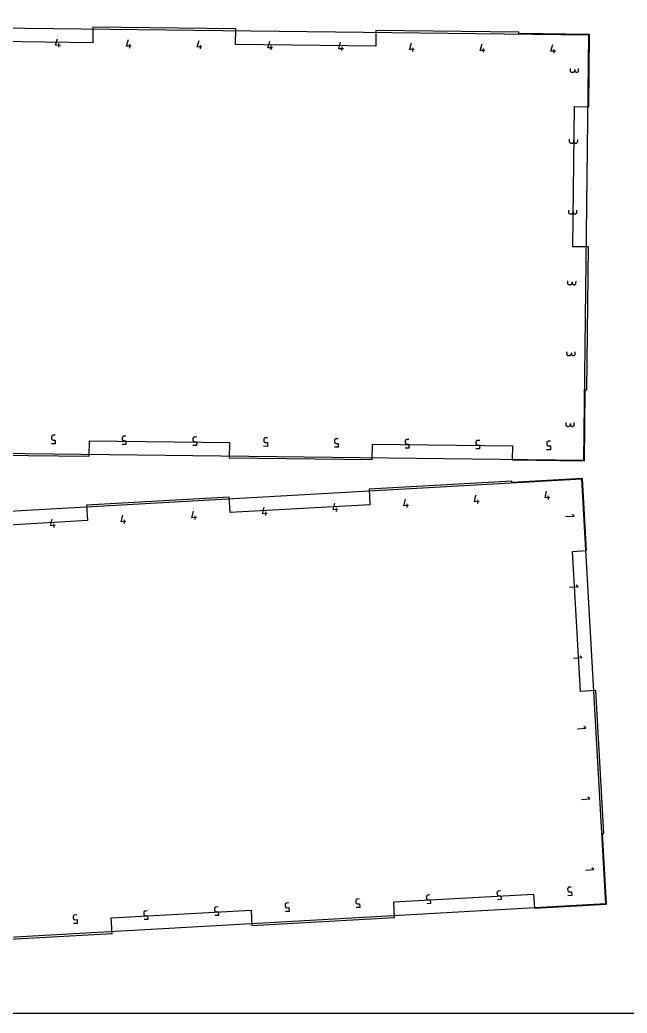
# Model space of a CAD drawing. Extents: x 0 to 24, y 0 to 16.
# Drawn here: x 14.49 to 18.78, y 0 to 7.01 of the extents above; entities that cross this region are included whole.
import ezdxf

# ---------------------------------------------------------------- set-up
doc = ezdxf.new("R2010")
doc.units = 0

msp = doc.modelspace()

# ---------------------------------------------------------------- linework, layer by layer
at = {"layer": 'annotation', "color": 1}
for p, q in [((18.514016, 6.904287), (9.514665, 7.012383)), ((14.746222, 6.832874), (14.760086, 6.879373)), ((15.246186, 6.826869), (15.26005, 6.873367)), ((18.477984, 3.904504), (18.514016, 6.904287)), ((14.779534, 6.832474), (14.746222, 6.832874)), ((14.769389, 6.819257), (14.769709, 6.845902)), ((15.279498, 6.826469), (15.246186, 6.826869)), ((15.269352, 6.813251), (15.269673, 6.839897)), ((15.74615, 6.820864), (15.760014, 6.867362)), ((15.779462, 6.820464), (15.74615, 6.820864)), ((15.769316, 6.807246), (15.769636, 6.833891)), ((16.246114, 6.814859), (16.259978, 6.861357)), ((16.279426, 6.814458), (16.246114, 6.814859)), ((16.26928, 6.801241), (16.2696, 6.827886)), ((16.746077, 6.808853), (16.759942, 6.855351)), ((16.77939, 6.808453), (16.746077, 6.808853)), ((16.769244, 6.795235), (16.769564, 6.821881)), ((17.246041, 6.802848), (17.259906, 6.849346)), ((17.279354, 6.802448), (17.246041, 6.802848)), ((17.269208, 6.78923), (17.269528, 6.815875)), ((17.746005, 6.796843), (17.75987, 6.843341)), ((17.769172, 6.783225), (17.769492, 6.80987)), ((18.245969, 6.790837), (18.259834, 6.837335)), ((18.269136, 6.777219), (18.269456, 6.803865)), ((17.779318, 6.796442), (17.746005, 6.796843)), ((18.279282, 6.790437), (18.245969, 6.790837)), ((18.381185, 6.669197), (18.381025, 6.655874)), ((18.414304, 6.655474), (18.414384, 6.662145)), ((18.414384, 6.662145), (18.414304, 6.655474)), ((18.440949, 6.655154), (18.441109, 6.668477)), ((18.381025, 6.655874), (18.381025, 6.655874)), ((18.381025, 6.655874), (18.381211, 6.653475)), ((18.381211, 6.653475), (18.381804, 6.651213)), ((18.381804, 6.651213), (18.382765, 6.649126)), ((18.382765, 6.649126), (18.384057, 6.647251)), ((18.384057, 6.647251), (18.385643, 6.645626)), ((18.385643, 6.645626), (18.387484, 6.64429)), ((18.387484, 6.64429), (18.389544, 6.64328)), ((18.389544, 6.64328), (18.391785, 6.642635)), ((18.391785, 6.642635), (18.394169, 6.642392)), ((18.394169, 6.642392), (18.40084, 6.642311)), ((18.40084, 6.642311), (18.403228, 6.642497)), ((18.40084, 6.642311), (18.40084, 6.642311)), ((18.403228, 6.642497), (18.405483, 6.643089)), ((18.405483, 6.643089), (18.407567, 6.644049)), ((18.407567, 6.644049), (18.40944, 6.64534)), ((18.40944, 6.64534), (18.411064, 6.646926)), ((18.411064, 6.646926), (18.412402, 6.64877)), ((18.412402, 6.64877), (18.413413, 6.650834)), ((18.413413, 6.650834), (18.41406, 6.653081)), ((18.41406, 6.653081), (18.414304, 6.655474)), ((18.414304, 6.655474), (18.414304, 6.655474)), ((18.414304, 6.655474), (18.41449, 6.653076)), ((18.41449, 6.653076), (18.415083, 6.650814)), ((18.415083, 6.650814), (18.416046, 6.648726)), ((18.416046, 6.648726), (18.41734, 6.646851)), ((18.41734, 6.646851), (18.418929, 6.645226)), ((18.418929, 6.645226), (18.420776, 6.64389)), ((18.420776, 6.64389), (18.422842, 6.64288)), ((18.422842, 6.64288), (18.425091, 6.642235)), ((18.425091, 6.642235), (18.427485, 6.641991)), ((18.427485, 6.641991), (18.429873, 6.642177)), ((18.427485, 6.641991), (18.427485, 6.641991)), ((18.429873, 6.642177), (18.432129, 6.642769)), ((18.432129, 6.642769), (18.434212, 6.643729)), ((18.434212, 6.643729), (18.436085, 6.64502)), ((18.436085, 6.64502), (18.43771, 6.646606)), ((18.43771, 6.646606), (18.439047, 6.64845)), ((18.439047, 6.64845), (18.440059, 6.650514)), ((18.440059, 6.650514), (18.440705, 6.652761)), ((18.440705, 6.652761), (18.440949, 6.655154)), ((18.37518, 6.169233), (18.37502, 6.15591)), ((18.37502, 6.15591), (18.37502, 6.15591)), ((18.37502, 6.15591), (18.375206, 6.153512)), ((18.375206, 6.153512), (18.375798, 6.151249)), ((18.375798, 6.151249), (18.376759, 6.149162)), ((18.376759, 6.149162), (18.378052, 6.147287)), ((18.378052, 6.147287), (18.379637, 6.145662)), ((18.379637, 6.145662), (18.381479, 6.144326)), ((18.381479, 6.144326), (18.383539, 6.143316)), ((18.383539, 6.143316), (18.38578, 6.142671)), ((18.38578, 6.142671), (18.388164, 6.142428)), ((18.388164, 6.142428), (18.394834, 6.142348)), ((18.394834, 6.142348), (18.397223, 6.142533)), ((18.394834, 6.142348), (18.394834, 6.142348)), ((18.397223, 6.142533), (18.399478, 6.143125)), ((18.399478, 6.143125), (18.401561, 6.144085)), ((18.401561, 6.144085), (18.403435, 6.145376)), ((18.403435, 6.145376), (18.405059, 6.146962)), ((18.405059, 6.146962), (18.406396, 6.148806)), ((18.406396, 6.148806), (18.407408, 6.15087)), ((18.407408, 6.15087), (18.408055, 6.153117)), ((18.408055, 6.153117), (18.408298, 6.155511)), ((18.408298, 6.155511), (18.408379, 6.162181)), ((18.408379, 6.162181), (18.408298, 6.155511)), ((18.408298, 6.155511), (18.408298, 6.155511)), ((18.408298, 6.155511), (18.408485, 6.153112)), ((18.408485, 6.153112), (18.409078, 6.15085)), ((18.409078, 6.15085), (18.41004, 6.148762)), ((18.41004, 6.148762), (18.411335, 6.146887)), ((18.411335, 6.146887), (18.412924, 6.145262)), ((18.412924, 6.145262), (18.41477, 6.143926)), ((18.41477, 6.143926), (18.416837, 6.142916)), ((18.416837, 6.142916), (18.419086, 6.142271)), ((18.419086, 6.142271), (18.42148, 6.142028)), ((18.42148, 6.142028), (18.423868, 6.142213)), ((18.42148, 6.142028), (18.42148, 6.142028)), ((18.423868, 6.142213), (18.426123, 6.142805)), ((18.426123, 6.142805), (18.428207, 6.143765)), ((18.428207, 6.143765), (18.43008, 6.145056)), ((18.43008, 6.145056), (18.431705, 6.146642)), ((18.431705, 6.146642), (18.433042, 6.148486)), ((18.433042, 6.148486), (18.434053, 6.15055)), ((18.434053, 6.15055), (18.4347, 6.152797)), ((18.4347, 6.152797), (18.434944, 6.15519)), ((18.434944, 6.15519), (18.435104, 6.168513)), ((18.369174, 5.669269), (18.369014, 5.655946)), ((18.369014, 5.655946), (18.369014, 5.655946)), ((18.369014, 5.655946), (18.369201, 5.653548)), ((18.369201, 5.653548), (18.369793, 5.651285)), ((18.369793, 5.651285), (18.370754, 5.649198)), ((18.370754, 5.649198), (18.372046, 5.647323)), ((18.372046, 5.647323), (18.373632, 5.645698)), ((18.373632, 5.645698), (18.375474, 5.644362)), ((18.375474, 5.644362), (18.377534, 5.643352)), ((18.377534, 5.643352), (18.379774, 5.642707)), ((18.379774, 5.642707), (18.382158, 5.642464)), ((18.382158, 5.642464), (18.388829, 5.642384)), ((18.388829, 5.642384), (18.391217, 5.642569)), ((18.388829, 5.642384), (18.388829, 5.642384)), ((18.391217, 5.642569), (18.393472, 5.643161)), ((18.393472, 5.643161), (18.395556, 5.644121)), ((18.395556, 5.644121), (18.397429, 5.645412)), ((18.397429, 5.645412), (18.399054, 5.646998)), ((18.399054, 5.646998), (18.400391, 5.648842)), ((18.400391, 5.648842), (18.401402, 5.650906)), ((18.401402, 5.650906), (18.402049, 5.653153)), ((18.402049, 5.653153), (18.402293, 5.655547)), ((18.402293, 5.655547), (18.402373, 5.662217)), ((18.402373, 5.662217), (18.402293, 5.655547)), ((18.402293, 5.655547), (18.402293, 5.655547)), ((18.402293, 5.655547), (18.402479, 5.653148)), ((18.402479, 5.653148), (18.403073, 5.650886)), ((18.403073, 5.650886), (18.404035, 5.648798)), ((18.404035, 5.648798), (18.40533, 5.646923)), ((18.40533, 5.646923), (18.406919, 5.645298)), ((18.406919, 5.645298), (18.408765, 5.643962)), ((18.408765, 5.643962), (18.410832, 5.642952)), ((18.410832, 5.642952), (18.41308, 5.642307)), ((18.41308, 5.642307), (18.415475, 5.642064)), ((18.415475, 5.642064), (18.417863, 5.642249)), ((18.415475, 5.642064), (18.415475, 5.642064)), ((18.417863, 5.642249), (18.420118, 5.642841)), ((18.420118, 5.642841), (18.422201, 5.643801)), ((18.422201, 5.643801), (18.424075, 5.645092)), ((18.424075, 5.645092), (18.425699, 5.646678)), ((18.425699, 5.646678), (18.427037, 5.648522)), ((18.427037, 5.648522), (18.428048, 5.650586)), ((18.428048, 5.650586), (18.428695, 5.652833)), ((18.428695, 5.652833), (18.428939, 5.655227)), ((18.428939, 5.655227), (18.429099, 5.668549)), ((18.363169, 5.169305), (18.363009, 5.155982)), ((18.363009, 5.155982), (18.363009, 5.155982)), ((18.363009, 5.155982), (18.363195, 5.153584)), ((18.363195, 5.153584), (18.363788, 5.151322)), ((18.363788, 5.151322), (18.364749, 5.149234)), ((18.364749, 5.149234), (18.366041, 5.147359)), ((18.366041, 5.147359), (18.367627, 5.145734)), ((18.367627, 5.145734), (18.369468, 5.144398)), ((18.369468, 5.144398), (18.371528, 5.143388)), ((18.371528, 5.143388), (18.373769, 5.142743)), ((18.373769, 5.142743), (18.376153, 5.1425)), ((18.376153, 5.1425), (18.382824, 5.14242)), ((18.382824, 5.14242), (18.385212, 5.142606)), ((18.382824, 5.14242), (18.382824, 5.14242)), ((18.385212, 5.142606), (18.387467, 5.143197)), ((18.387467, 5.143197), (18.389551, 5.144157)), ((18.389551, 5.144157), (18.391424, 5.145449)), ((18.391424, 5.145449), (18.393048, 5.147035)), ((18.393048, 5.147035), (18.394386, 5.148878)), ((18.394386, 5.148878), (18.395397, 5.150942)), ((18.395397, 5.150942), (18.396044, 5.153189)), ((18.396044, 5.153189), (18.396288, 5.155583)), ((18.396288, 5.155583), (18.396368, 5.162253)), ((18.396368, 5.162253), (18.396288, 5.155583)), ((18.396288, 5.155583), (18.396288, 5.155583)), ((18.396288, 5.155583), (18.396474, 5.153184)), ((18.396474, 5.153184), (18.397067, 5.150922)), ((18.397067, 5.150922), (18.39803, 5.148834)), ((18.39803, 5.148834), (18.399324, 5.146959)), ((18.399324, 5.146959), (18.400913, 5.145335)), ((18.400913, 5.145335), (18.40276, 5.143998)), ((18.40276, 5.143998), (18.404826, 5.142988)), ((18.404826, 5.142988), (18.407075, 5.142343)), ((18.407075, 5.142343), (18.409469, 5.1421)), ((18.409469, 5.1421), (18.411858, 5.142285)), ((18.409469, 5.1421), (18.409469, 5.1421)), ((18.411858, 5.142285), (18.414113, 5.142877)), ((18.414113, 5.142877), (18.416196, 5.143837)), ((18.416196, 5.143837), (18.418069, 5.145128)), ((18.418069, 5.145128), (18.419694, 5.146714)), ((18.419694, 5.146714), (18.421031, 5.148558)), ((18.421031, 5.148558), (18.422043, 5.150622)), ((18.422043, 5.150622), (18.422689, 5.152869)), ((18.422689, 5.152869), (18.422933, 5.155263)), ((18.422933, 5.155263), (18.423093, 5.168585)), ((18.357164, 4.669341), (18.357004, 4.656018)), ((18.357004, 4.656018), (18.357004, 4.656018)), ((18.357004, 4.656018), (18.35719, 4.65362)), ((18.35719, 4.65362), (18.357782, 4.651358)), ((18.357782, 4.651358), (18.358743, 4.64927)), ((18.358743, 4.64927), (18.360036, 4.647395)), ((18.360036, 4.647395), (18.361621, 4.64577)), ((18.361621, 4.64577), (18.363463, 4.644434)), ((18.363463, 4.644434), (18.365523, 4.643424)), ((18.365523, 4.643424), (18.367764, 4.642779)), ((18.367764, 4.642779), (18.370148, 4.642536)), ((18.370148, 4.642536), (18.376819, 4.642456)), ((18.376819, 4.642456), (18.379207, 4.642642)), ((18.376819, 4.642456), (18.376819, 4.642456)), ((18.379207, 4.642642), (18.381462, 4.643233)), ((18.381462, 4.643233), (18.383545, 4.644193)), ((18.383545, 4.644193), (18.385419, 4.645485)), ((18.385419, 4.645485), (18.387043, 4.647071)), ((18.387043, 4.647071), (18.38838, 4.648914)), ((18.38838, 4.648914), (18.389392, 4.650978)), ((18.389392, 4.650978), (18.390039, 4.653225)), ((18.390039, 4.653225), (18.390282, 4.655619)), ((18.390282, 4.655619), (18.390363, 4.662289)), ((18.390363, 4.662289), (18.390282, 4.655619)), ((18.390282, 4.655619), (18.390282, 4.655619)), ((18.390282, 4.655619), (18.390469, 4.65322)), ((18.390469, 4.65322), (18.391062, 4.650958)), ((18.391062, 4.650958), (18.392024, 4.64887)), ((18.392024, 4.64887), (18.393319, 4.646995)), ((18.393319, 4.646995), (18.394908, 4.645371)), ((18.394908, 4.645371), (18.396754, 4.644034)), ((18.396754, 4.644034), (18.398821, 4.643025)), ((18.398821, 4.643025), (18.40107, 4.642379)), ((18.40107, 4.642379), (18.403464, 4.642136)), ((18.403464, 4.642136), (18.405852, 4.642322)), ((18.403464, 4.642136), (18.403464, 4.642136)), ((18.405852, 4.642322), (18.408107, 4.642913)), ((18.408107, 4.642913), (18.410191, 4.643873)), ((18.410191, 4.643873), (18.412064, 4.645165)), ((18.412064, 4.645165), (18.413689, 4.646751)), ((18.413689, 4.646751), (18.415026, 4.648594)), ((18.415026, 4.648594), (18.416037, 4.650658)), ((18.416037, 4.650658), (18.416684, 4.652905)), ((18.416684, 4.652905), (18.416928, 4.655299)), ((18.416928, 4.655299), (18.417088, 4.668621)), ((18.351159, 4.169377), (18.350998, 4.156055)), ((18.350998, 4.156055), (18.350998, 4.156055)), ((18.350998, 4.156055), (18.351185, 4.153656)), ((18.351185, 4.153656), (18.351777, 4.151394)), ((18.351777, 4.151394), (18.352738, 4.149306)), ((18.352738, 4.149306), (18.35403, 4.147431)), ((18.35403, 4.147431), (18.355616, 4.145806)), ((18.355616, 4.145806), (18.357458, 4.14447)), ((18.357458, 4.14447), (18.359518, 4.143461)), ((18.359518, 4.143461), (18.361758, 4.142815)), ((18.361758, 4.142815), (18.364142, 4.142572)), ((18.364142, 4.142572), (18.370813, 4.142492)), ((18.370813, 4.142492), (18.373201, 4.142678)), ((18.370813, 4.142492), (18.370813, 4.142492)), ((18.373201, 4.142678), (18.375456, 4.143269)), ((18.375456, 4.143269), (18.37754, 4.144229)), ((18.37754, 4.144229), (18.379413, 4.145521)), ((18.379413, 4.145521), (18.381038, 4.147107)), ((18.381038, 4.147107), (18.382375, 4.14895)), ((18.382375, 4.14895), (18.383386, 4.151014)), ((18.383386, 4.151014), (18.384033, 4.153261)), ((18.384033, 4.153261), (18.384277, 4.155655)), ((18.384277, 4.155655), (18.384357, 4.162326)), ((18.384357, 4.162326), (18.384277, 4.155655)), ((18.384277, 4.155655), (18.384277, 4.155655)), ((18.384277, 4.155655), (18.384463, 4.153256)), ((18.384463, 4.153256), (18.385057, 4.150994)), ((18.385057, 4.150994), (18.386019, 4.148906)), ((18.386019, 4.148906), (18.387314, 4.147031)), ((18.387314, 4.147031), (18.388903, 4.145407)), ((18.388903, 4.145407), (18.390749, 4.14407)), ((18.390749, 4.14407), (18.392816, 4.143061)), ((18.392816, 4.143061), (18.395064, 4.142415)), ((18.395064, 4.142415), (18.397459, 4.142172)), ((18.397459, 4.142172), (18.399847, 4.142358)), ((18.397459, 4.142172), (18.397459, 4.142172)), ((18.399847, 4.142358), (18.402102, 4.142949)), ((18.402102, 4.142949), (18.404185, 4.143909)), ((18.404185, 4.143909), (18.406059, 4.145201)), ((18.406059, 4.145201), (18.407683, 4.146787)), ((18.407683, 4.146787), (18.409021, 4.14863)), ((18.409021, 4.14863), (18.410032, 4.150694)), ((18.410032, 4.150694), (18.410679, 4.152941)), ((18.410679, 4.152941), (18.410923, 4.155335)), ((18.410923, 4.155335), (18.411083, 4.168657)), ((14.716585, 4.06875), (14.716341, 4.066356)), ((14.717232, 4.070999), (14.716585, 4.06875)), ((14.718243, 4.073065), (14.717232, 4.070999)), ((14.719582, 4.074911), (14.718243, 4.073065)), ((14.721208, 4.076499), (14.719582, 4.074911)), ((14.723084, 4.077793), (14.721208, 4.076499)), ((14.72517, 4.078755), (14.723084, 4.077793)), ((14.72743, 4.079348), (14.72517, 4.078755)), ((14.729824, 4.079534), (14.72743, 4.079348)), ((14.743146, 4.079374), (14.729824, 4.079534)), ((14.729824, 4.079534), (14.729824, 4.079534)), ((15.219546, 4.068905), (15.218207, 4.06706)), ((15.221172, 4.070494), (15.219546, 4.068905)), ((15.223048, 4.071788), (15.221172, 4.070494)), ((15.225134, 4.07275), (15.223048, 4.071788)), ((15.227394, 4.073343), (15.225134, 4.07275)), ((15.229788, 4.073529), (15.227394, 4.073343)), ((15.24311, 4.073369), (15.229788, 4.073529)), ((15.229788, 4.073529), (15.229788, 4.073529)), ((15.727358, 4.067337), (15.725098, 4.066745)), ((15.729751, 4.067524), (15.727358, 4.067337)), ((15.743074, 4.067364), (15.729751, 4.067524)), ((15.729751, 4.067524), (15.729751, 4.067524)), ((9.478633, 4.0126), (18.477984, 3.904504)), ((14.742426, 4.019379), (14.71578, 4.019699)), ((14.716341, 4.066356), (14.716261, 4.05972)), ((14.716261, 4.05972), (14.716261, 4.05972)), ((14.716261, 4.05972), (14.716447, 4.057321)), ((14.716447, 4.057321), (14.71704, 4.055061)), ((14.71704, 4.055061), (14.718001, 4.052976)), ((14.718001, 4.052976), (14.719295, 4.051104)), ((14.719295, 4.051104), (14.720882, 4.049482)), ((14.720882, 4.049482), (14.722726, 4.048149)), ((14.722726, 4.048149), (14.724789, 4.047142)), ((14.724789, 4.047142), (14.727034, 4.046498)), ((14.727034, 4.046498), (14.729424, 4.046256)), ((14.729424, 4.046256), (14.742747, 4.046096)), ((14.742747, 4.046096), (14.742426, 4.019379)), ((15.24239, 4.013373), (15.215744, 4.013693)), ((15.216305, 4.060351), (15.216225, 4.053714)), ((15.216225, 4.053714), (15.216225, 4.053714)), ((15.216225, 4.053714), (15.216411, 4.051316)), ((15.216548, 4.062745), (15.216305, 4.060351)), ((15.216411, 4.051316), (15.217004, 4.049056)), ((15.217196, 4.064994), (15.216548, 4.062745)), ((15.217004, 4.049056), (15.217965, 4.046971)), ((15.218207, 4.06706), (15.217196, 4.064994)), ((15.217965, 4.046971), (15.219258, 4.045099)), ((15.219258, 4.045099), (15.220846, 4.043477)), ((15.220846, 4.043477), (15.22269, 4.042144)), ((15.22269, 4.042144), (15.224753, 4.041137)), ((15.224753, 4.041137), (15.226998, 4.040493)), ((15.226998, 4.040493), (15.229388, 4.04025)), ((15.229388, 4.04025), (15.242711, 4.04009)), ((15.242711, 4.04009), (15.24239, 4.013373)), ((15.742354, 4.007368), (15.715708, 4.007688)), ((15.716269, 4.054346), (15.716189, 4.047709)), ((15.716189, 4.047709), (15.716189, 4.047709)), ((15.716189, 4.047709), (15.716375, 4.045311)), ((15.716512, 4.05674), (15.716269, 4.054346)), ((15.716375, 4.045311), (15.716968, 4.04305)), ((15.71716, 4.058988), (15.716512, 4.05674)), ((15.716968, 4.04305), (15.717929, 4.040965)), ((15.718171, 4.061054), (15.71716, 4.058988)), ((15.717929, 4.040965), (15.719222, 4.039093)), ((15.71951, 4.0629), (15.718171, 4.061054)), ((15.719222, 4.039093), (15.72081, 4.037472)), ((15.721136, 4.064489), (15.71951, 4.0629)), ((15.72081, 4.037472), (15.722654, 4.036139)), ((15.723011, 4.065783), (15.721136, 4.064489)), ((15.722654, 4.036139), (15.724717, 4.035131)), ((15.725098, 4.066745), (15.723011, 4.065783)), ((15.724717, 4.035131), (15.726962, 4.034487)), ((15.726962, 4.034487), (15.729352, 4.034245)), ((15.729352, 4.034245), (15.742675, 4.034085)), ((15.742675, 4.034085), (15.742354, 4.007368)), ((16.242318, 4.001363), (16.215672, 4.001683)), ((16.216232, 4.04834), (16.216153, 4.041704)), ((16.216153, 4.041704), (16.216153, 4.041704)), ((16.216153, 4.041704), (16.216339, 4.039305)), ((16.216476, 4.050735), (16.216232, 4.04834)), ((16.216339, 4.039305), (16.216932, 4.037045)), ((16.217123, 4.052983), (16.216476, 4.050735)), ((16.216932, 4.037045), (16.217893, 4.03496)), ((16.218135, 4.055049), (16.217123, 4.052983)), ((16.217893, 4.03496), (16.219186, 4.033088)), ((16.219474, 4.056895), (16.218135, 4.055049)), ((16.219186, 4.033088), (16.220774, 4.031466)), ((16.2211, 4.058483), (16.219474, 4.056895)), ((16.220774, 4.031466), (16.222618, 4.030133)), ((16.222975, 4.059777), (16.2211, 4.058483)), ((16.222618, 4.030133), (16.224681, 4.029126)), ((16.225062, 4.060739), (16.222975, 4.059777)), ((16.224681, 4.029126), (16.226926, 4.028482)), ((16.227322, 4.061332), (16.225062, 4.060739)), ((16.226926, 4.028482), (16.229316, 4.02824)), ((16.229715, 4.061518), (16.227322, 4.061332)), ((16.229316, 4.02824), (16.242638, 4.02808)), ((16.243038, 4.061358), (16.229715, 4.061518)), ((16.229715, 4.061518), (16.229715, 4.061518)), ((16.242638, 4.02808), (16.242318, 4.001363)), ((16.716196, 4.042335), (16.716117, 4.035698)), ((16.716117, 4.035698), (16.716117, 4.035698)), ((16.716117, 4.035698), (16.716303, 4.0333)), ((16.71644, 4.044729), (16.716196, 4.042335)), ((16.716303, 4.0333), (16.716895, 4.03104)), ((16.717087, 4.046978), (16.71644, 4.044729)), ((16.716895, 4.03104), (16.717857, 4.028955)), ((16.718099, 4.049044), (16.717087, 4.046978)), ((16.717857, 4.028955), (16.71915, 4.027083)), ((16.719437, 4.050889), (16.718099, 4.049044)), ((16.71915, 4.027083), (16.720738, 4.025461)), ((16.721064, 4.052478), (16.719437, 4.050889)), ((16.720738, 4.025461), (16.722582, 4.024128)), ((16.722939, 4.053772), (16.721064, 4.052478)), ((16.722582, 4.024128), (16.724645, 4.023121)), ((16.725026, 4.054734), (16.722939, 4.053772)), ((16.724645, 4.023121), (16.72689, 4.022477)), ((16.727286, 4.055327), (16.725026, 4.054734)), ((16.72689, 4.022477), (16.72928, 4.022234)), ((16.729679, 4.055513), (16.727286, 4.055327)), ((16.72928, 4.022234), (16.742602, 4.022074)), ((16.743002, 4.055353), (16.729679, 4.055513)), ((16.729679, 4.055513), (16.729679, 4.055513)), ((16.742602, 4.022074), (16.742281, 3.995357)), ((17.21616, 4.03633), (17.216081, 4.029693)), ((17.216081, 4.029693), (17.216081, 4.029693)), ((17.216081, 4.029693), (17.216267, 4.027295)), ((17.216404, 4.038724), (17.21616, 4.03633)), ((17.216267, 4.027295), (17.216859, 4.025034)), ((17.217051, 4.040972), (17.216404, 4.038724)), ((17.216859, 4.025034), (17.217821, 4.022949)), ((17.218063, 4.043038), (17.217051, 4.040972)), ((17.217821, 4.022949), (17.219114, 4.021077)), ((17.219401, 4.044884), (17.218063, 4.043038)), ((17.219114, 4.021077), (17.220702, 4.019456)), ((17.221028, 4.046473), (17.219401, 4.044884)), ((17.220702, 4.019456), (17.222546, 4.018123)), ((17.222903, 4.047767), (17.221028, 4.046473)), ((17.222546, 4.018123), (17.224609, 4.017115)), ((17.22499, 4.048729), (17.222903, 4.047767)), ((17.224609, 4.017115), (17.226854, 4.016471)), ((17.22725, 4.049321), (17.22499, 4.048729)), ((17.226854, 4.016471), (17.229244, 4.016229)), ((17.229643, 4.049508), (17.22725, 4.049321)), ((17.229244, 4.016229), (17.242566, 4.016069)), ((17.242966, 4.049348), (17.229643, 4.049508)), ((17.229643, 4.049508), (17.229643, 4.049508)), ((17.242566, 4.016069), (17.242245, 3.989352)), ((17.716124, 4.030324), (17.716045, 4.023688)), ((17.716045, 4.023688), (17.716045, 4.023688)), ((17.716045, 4.023688), (17.716231, 4.021289)), ((17.716368, 4.032719), (17.716124, 4.030324)), ((17.716231, 4.021289), (17.716823, 4.019029)), ((17.717015, 4.034967), (17.716368, 4.032719)), ((17.716823, 4.019029), (17.717785, 4.016944)), ((17.718027, 4.037033), (17.717015, 4.034967)), ((17.717785, 4.016944), (17.719078, 4.015072)), ((17.719365, 4.038879), (17.718027, 4.037033)), ((17.719078, 4.015072), (17.720665, 4.01345)), ((17.720991, 4.040467), (17.719365, 4.038879)), ((17.720665, 4.01345), (17.722509, 4.012117)), ((17.722867, 4.041761), (17.720991, 4.040467)), ((17.722509, 4.012117), (17.724573, 4.01111)), ((17.724954, 4.042723), (17.722867, 4.041761)), ((17.724573, 4.01111), (17.726818, 4.010466)), ((17.727213, 4.043316), (17.724954, 4.042723)), ((17.726818, 4.010466), (17.729208, 4.010224)), ((17.729607, 4.043502), (17.727213, 4.043316)), ((17.729208, 4.010224), (17.74253, 4.010064)), ((17.74293, 4.043342), (17.729607, 4.043502)), ((17.729607, 4.043502), (17.729607, 4.043502)), ((17.74253, 4.010064), (17.742209, 3.983347)), ((18.216088, 4.024319), (18.216008, 4.017682)), ((18.216008, 4.017682), (18.216008, 4.017682)), ((18.216008, 4.017682), (18.216195, 4.015284)), ((18.216332, 4.026713), (18.216088, 4.024319)), ((18.216195, 4.015284), (18.216787, 4.013024)), ((18.216979, 4.028962), (18.216332, 4.026713)), ((18.216787, 4.013024), (18.217749, 4.010939)), ((18.217991, 4.031028), (18.216979, 4.028962)), ((18.217749, 4.010939), (18.219042, 4.009067)), ((18.219329, 4.032874), (18.217991, 4.031028)), ((18.219042, 4.009067), (18.220629, 4.007445)), ((18.220955, 4.034462), (18.219329, 4.032874)), ((18.220629, 4.007445), (18.222473, 4.006112)), ((18.222831, 4.035756), (18.220955, 4.034462)), ((18.222473, 4.006112), (18.224537, 4.005105)), ((18.224918, 4.036718), (18.222831, 4.035756)), ((18.224537, 4.005105), (18.226782, 4.004461)), ((18.227177, 4.037311), (18.224918, 4.036718)), ((18.226782, 4.004461), (18.229171, 4.004218)), ((18.229571, 4.037497), (18.227177, 4.037311)), ((18.229171, 4.004218), (18.242494, 4.004058)), ((18.242894, 4.037337), (18.229571, 4.037497)), ((18.229571, 4.037497), (18.229571, 4.037497)), ((18.242494, 4.004058), (18.242173, 3.977341)), ((16.742281, 3.995357), (16.715636, 3.995677)), ((17.242245, 3.989352), (17.2156, 3.989672)), ((17.742209, 3.983347), (17.715564, 3.983667)), ((18.242173, 3.977341), (18.215528, 3.977661)), ((17.705713, 3.609578), (17.716372, 3.656914)), ((18.204921, 3.637697), (18.215581, 3.685033)), ((18.228963, 3.625692), (18.227465, 3.652297)), ((16.707295, 3.55334), (16.717955, 3.600675)), ((17.206504, 3.581459), (17.217164, 3.628795)), ((17.239766, 3.583333), (17.206504, 3.581459)), ((17.230546, 3.569453), (17.229047, 3.596059)), ((17.738975, 3.611452), (17.705713, 3.609578)), ((17.729754, 3.597572), (17.728256, 3.624178)), ((18.238183, 3.639571), (18.204921, 3.637697)), ((15.209669, 3.468982), (15.220329, 3.516318)), ((15.708878, 3.497101), (15.719537, 3.544437)), ((15.73292, 3.485096), (15.731421, 3.511701)), ((16.208086, 3.525221), (16.218746, 3.572556)), ((16.241349, 3.527094), (16.208086, 3.525221)), ((16.232128, 3.513215), (16.23063, 3.53982)), ((16.740557, 3.555213), (16.707295, 3.55334)), ((16.731337, 3.541334), (16.729838, 3.567939)), ((18.349244, 3.505602), (18.409149, 3.508977)), ((18.409149, 3.508977), (18.395077, 3.521544)), ((14.71046, 3.440863), (14.72112, 3.488199)), ((14.743723, 3.442737), (14.71046, 3.440863)), ((14.734502, 3.428857), (14.733004, 3.455463)), ((15.242931, 3.470856), (15.209669, 3.468982)), ((15.233711, 3.456976), (15.232212, 3.483582)), ((15.74214, 3.498975), (15.708878, 3.497101)), ((18.437268, 3.009768), (18.423196, 3.022335)), ((18.377363, 3.006394), (18.437268, 3.009768)), ((18.405482, 2.507185), (18.465387, 2.510559)), ((18.465387, 2.510559), (18.451316, 2.523126)), ((18.433601, 2.007976), (18.493506, 2.011351)), ((18.493506, 2.011351), (18.479435, 2.023918)), ((18.46172, 1.508768), (18.521625, 1.512142)), ((18.521625, 1.512142), (18.507554, 1.524709)), ((18.48984, 1.009559), (18.549745, 1.012933)), ((18.549745, 1.012933), (18.535673, 1.0255)), ((17.864729, 0.849873), (17.864649, 0.847468)), ((17.864649, 0.847468), (17.865023, 0.840841)), ((17.865222, 0.85216), (17.864729, 0.849873)), ((17.86609, 0.85429), (17.865222, 0.85216)), ((17.867299, 0.856223), (17.86609, 0.85429)), ((17.868813, 0.857919), (17.867299, 0.856223)), ((17.870596, 0.859338), (17.868813, 0.857919)), ((17.872613, 0.86044), (17.870596, 0.859338)), ((17.874826, 0.861185), (17.872613, 0.86044)), ((17.877202, 0.861535), (17.874826, 0.861185)), ((17.890505, 0.862284), (17.877202, 0.861535)), ((17.877202, 0.861535), (17.877202, 0.861535)), ((18.363938, 0.877992), (18.363858, 0.875587)), ((18.363858, 0.875587), (18.364231, 0.86896)), ((18.36443, 0.880279), (18.363938, 0.877992)), ((18.364231, 0.86896), (18.364231, 0.86896)), ((18.364231, 0.86896), (18.364581, 0.86658)), ((18.365299, 0.88241), (18.36443, 0.880279)), ((18.364581, 0.86658), (18.365326, 0.864365)), ((18.366508, 0.884342), (18.365299, 0.88241)), ((18.365326, 0.864365), (18.366428, 0.862351)), ((18.366428, 0.862351), (18.367846, 0.860571)), ((18.368022, 0.886038), (18.366508, 0.884342)), ((18.367846, 0.860571), (18.36954, 0.859062)), ((18.369805, 0.887457), (18.368022, 0.886038)), ((18.36954, 0.859062), (18.371471, 0.857858)), ((18.371821, 0.888559), (18.369805, 0.887457)), ((18.371471, 0.857858), (18.373598, 0.856993)), ((18.374035, 0.889305), (18.371821, 0.888559)), ((18.373598, 0.856993), (18.375882, 0.856504)), ((18.376411, 0.889654), (18.374035, 0.889305)), ((18.375882, 0.856504), (18.378282, 0.856425)), ((18.389713, 0.890403), (18.376411, 0.889654)), ((18.376411, 0.889654), (18.376411, 0.889654)), ((18.378282, 0.856425), (18.391585, 0.857175)), ((18.391585, 0.857175), (18.393088, 0.830498)), ((16.369673, 0.771866), (16.368464, 0.769933)), ((16.371187, 0.773561), (16.369673, 0.771866)), ((16.37297, 0.77498), (16.371187, 0.773561)), ((16.374987, 0.776082), (16.37297, 0.77498)), ((16.3772, 0.776828), (16.374987, 0.776082)), ((16.379576, 0.777177), (16.3772, 0.776828)), ((16.392879, 0.777926), (16.379576, 0.777177)), ((16.379576, 0.777177), (16.379576, 0.777177)), ((16.866312, 0.793634), (16.866232, 0.791229)), ((16.866232, 0.791229), (16.866605, 0.784602)), ((16.866804, 0.795922), (16.866312, 0.793634)), ((16.866605, 0.784602), (16.866605, 0.784602)), ((16.866605, 0.784602), (16.866955, 0.782223)), ((16.867673, 0.798052), (16.866804, 0.795922)), ((16.866955, 0.782223), (16.8677, 0.780008)), ((16.868882, 0.799985), (16.867673, 0.798052)), ((16.8677, 0.780008), (16.868802, 0.777993)), ((16.868802, 0.777993), (16.87022, 0.776214)), ((16.870396, 0.801681), (16.868882, 0.799985)), ((16.87022, 0.776214), (16.871914, 0.774704)), ((16.872179, 0.803099), (16.870396, 0.801681)), ((16.871914, 0.774704), (16.873845, 0.7735)), ((16.874195, 0.804202), (16.872179, 0.803099)), ((16.873845, 0.7735), (16.875972, 0.772636)), ((16.876409, 0.804947), (16.874195, 0.804202)), ((16.875972, 0.772636), (16.878256, 0.772147)), ((16.878785, 0.805296), (16.876409, 0.804947)), ((16.878256, 0.772147), (16.880656, 0.772068)), ((16.892087, 0.806046), (16.878785, 0.805296)), ((16.878785, 0.805296), (16.878785, 0.805296)), ((16.880656, 0.772068), (16.893959, 0.772817)), ((16.893959, 0.772817), (16.895462, 0.746141)), ((17.365521, 0.821754), (17.365441, 0.819348)), ((17.365441, 0.819348), (17.365814, 0.812722)), ((17.366013, 0.824041), (17.365521, 0.821754)), ((17.365814, 0.812722), (17.365814, 0.812722)), ((17.365814, 0.812722), (17.366163, 0.810342)), ((17.366881, 0.826171), (17.366013, 0.824041)), ((17.366163, 0.810342), (17.366909, 0.808127)), ((17.368091, 0.828104), (17.366881, 0.826171)), ((17.366909, 0.808127), (17.368011, 0.806113)), ((17.368011, 0.806113), (17.369428, 0.804333)), ((17.39467, 0.77426), (17.368065, 0.772761)), ((17.369605, 0.8298), (17.368091, 0.828104)), ((17.369428, 0.804333), (17.371123, 0.802824)), ((17.371388, 0.831219), (17.369605, 0.8298)), ((17.371123, 0.802824), (17.373053, 0.801619)), ((17.373404, 0.832321), (17.371388, 0.831219)), ((17.373053, 0.801619), (17.375181, 0.800755)), ((17.375618, 0.833066), (17.373404, 0.832321)), ((17.375181, 0.800755), (17.377464, 0.800266)), ((17.377993, 0.833415), (17.375618, 0.833066)), ((17.377464, 0.800266), (17.379865, 0.800187)), ((17.391296, 0.834165), (17.377993, 0.833415)), ((17.377993, 0.833415), (17.377993, 0.833415)), ((17.379865, 0.800187), (17.393168, 0.800936)), ((17.393168, 0.800936), (17.39467, 0.77426)), ((17.865023, 0.840841), (17.865023, 0.840841)), ((17.865023, 0.840841), (17.865372, 0.838461)), ((17.865372, 0.838461), (17.866118, 0.836246)), ((17.866118, 0.836246), (17.867219, 0.834232)), ((17.867219, 0.834232), (17.868637, 0.832452)), ((17.893879, 0.802379), (17.867274, 0.80088)), ((17.868637, 0.832452), (17.870331, 0.830943)), ((17.870331, 0.830943), (17.872262, 0.829738)), ((17.872262, 0.829738), (17.874389, 0.828874)), ((17.874389, 0.828874), (17.876673, 0.828385)), ((17.876673, 0.828385), (17.879074, 0.828306)), ((17.879074, 0.828306), (17.892376, 0.829056)), ((17.892376, 0.829056), (17.893879, 0.802379)), ((18.393088, 0.830498), (18.366482, 0.828999)), ((15.368686, 0.709277), (15.368606, 0.706872)), ((15.368606, 0.706872), (15.368979, 0.700245)), ((15.369178, 0.711564), (15.368686, 0.709277)), ((15.370047, 0.713694), (15.369178, 0.711564)), ((15.371256, 0.715627), (15.370047, 0.713694)), ((15.37277, 0.717323), (15.371256, 0.715627)), ((15.374553, 0.718742), (15.37277, 0.717323)), ((15.376569, 0.719844), (15.374553, 0.718742)), ((15.378783, 0.72059), (15.376569, 0.719844)), ((15.381159, 0.720939), (15.378783, 0.72059)), ((15.394461, 0.721688), (15.381159, 0.720939)), ((15.381159, 0.720939), (15.381159, 0.720939)), ((15.867895, 0.737396), (15.867815, 0.734991)), ((15.867815, 0.734991), (15.868188, 0.728364)), ((15.868387, 0.739684), (15.867895, 0.737396)), ((15.868188, 0.728364), (15.868188, 0.728364)), ((15.868188, 0.728364), (15.868537, 0.725984)), ((15.869255, 0.741814), (15.868387, 0.739684)), ((15.868537, 0.725984), (15.869283, 0.72377)), ((15.870465, 0.743746), (15.869255, 0.741814)), ((15.869283, 0.72377), (15.870384, 0.721755)), ((15.870384, 0.721755), (15.871802, 0.719975)), ((15.871979, 0.745442), (15.870465, 0.743746)), ((15.871802, 0.719975), (15.873497, 0.718466)), ((15.873762, 0.746861), (15.871979, 0.745442)), ((15.873497, 0.718466), (15.875427, 0.717262)), ((15.875778, 0.747963), (15.873762, 0.746861)), ((15.875427, 0.717262), (15.877554, 0.716398)), ((15.877992, 0.748709), (15.875778, 0.747963)), ((15.877554, 0.716398), (15.879838, 0.715908)), ((15.880367, 0.749058), (15.877992, 0.748709)), ((15.879838, 0.715908), (15.882239, 0.715829)), ((15.89367, 0.749807), (15.880367, 0.749058)), ((15.880367, 0.749058), (15.880367, 0.749058)), ((15.882239, 0.715829), (15.895542, 0.716579)), ((15.895542, 0.716579), (15.897044, 0.689902)), ((16.367103, 0.765515), (16.367023, 0.76311)), ((16.367023, 0.76311), (16.367397, 0.756483)), ((16.367596, 0.767803), (16.367103, 0.765515)), ((16.367397, 0.756483), (16.367397, 0.756483)), ((16.367397, 0.756483), (16.367746, 0.754103)), ((16.368464, 0.769933), (16.367596, 0.767803)), ((16.367746, 0.754103), (16.368492, 0.751889)), ((16.368492, 0.751889), (16.369593, 0.749874)), ((16.369593, 0.749874), (16.371011, 0.748095)), ((16.396253, 0.718021), (16.369648, 0.716523)), ((16.371011, 0.748095), (16.372705, 0.746585)), ((16.372705, 0.746585), (16.374636, 0.745381)), ((16.374636, 0.745381), (16.376763, 0.744517)), ((16.376763, 0.744517), (16.379047, 0.744028)), ((16.379047, 0.744028), (16.381448, 0.743949)), ((16.381448, 0.743949), (16.39475, 0.744698)), ((16.39475, 0.744698), (16.396253, 0.718021)), ((16.895462, 0.746141), (16.868856, 0.744642)), ((14.869477, 0.681158), (14.869397, 0.678753)), ((14.869397, 0.678753), (14.869771, 0.672126)), ((14.86997, 0.683445), (14.869477, 0.681158)), ((14.869771, 0.672126), (14.869771, 0.672126)), ((14.869771, 0.672126), (14.87012, 0.669746)), ((14.870838, 0.685575), (14.86997, 0.683445)), ((14.87012, 0.669746), (14.870865, 0.667531)), ((14.872047, 0.687508), (14.870838, 0.685575)), ((14.870865, 0.667531), (14.871967, 0.665517)), ((14.871967, 0.665517), (14.873385, 0.663737)), ((14.898627, 0.633664), (14.872022, 0.632165)), ((14.873561, 0.689204), (14.872047, 0.687508)), ((14.873385, 0.663737), (14.875079, 0.662228)), ((14.875344, 0.690623), (14.873561, 0.689204)), ((14.875079, 0.662228), (14.87701, 0.661023)), ((14.877361, 0.691725), (14.875344, 0.690623)), ((14.87701, 0.661023), (14.879137, 0.660159)), ((14.879574, 0.69247), (14.877361, 0.691725)), ((14.879137, 0.660159), (14.881421, 0.65967)), ((14.88195, 0.692819), (14.879574, 0.69247)), ((14.881421, 0.65967), (14.883822, 0.659591)), ((14.895252, 0.693569), (14.88195, 0.692819)), ((14.88195, 0.692819), (14.88195, 0.692819)), ((14.883822, 0.659591), (14.897124, 0.66034)), ((14.897124, 0.66034), (14.898627, 0.633664)), ((15.368979, 0.700245), (15.368979, 0.700245)), ((15.368979, 0.700245), (15.369329, 0.697865)), ((15.369329, 0.697865), (15.370074, 0.69565)), ((15.370074, 0.69565), (15.371176, 0.693636)), ((15.371176, 0.693636), (15.372594, 0.691856)), ((15.397835, 0.661783), (15.37123, 0.660284)), ((15.372594, 0.691856), (15.374288, 0.690347)), ((15.374288, 0.690347), (15.376219, 0.689143)), ((15.376219, 0.689143), (15.378346, 0.688278)), ((15.378346, 0.688278), (15.38063, 0.687789)), ((15.38063, 0.687789), (15.38303, 0.68771)), ((15.38303, 0.68771), (15.396333, 0.68846)), ((15.396333, 0.68846), (15.397835, 0.661783)), ((15.897044, 0.689902), (15.870439, 0.688404))]:
    msp.add_line(p, q, dxfattribs=at)
at = {"layer": 'boundary', "color": 5}
for p, q in [((15.009449, 6.961383), (15.008128, 6.851391)), ((16.019376, 6.949253), (15.009449, 6.961383)), ((16.018055, 6.839261), (16.019376, 6.949253)), ((17.009305, 6.937362), (17.007984, 6.82737)), ((18.019232, 6.925231), (17.009305, 6.937362)), ((18.019112, 6.915232), (18.019232, 6.925231)), ((18.519076, 6.909227), (18.019112, 6.915232)), ((18.512951, 6.399264), (18.519076, 6.909227)), ((15.008128, 6.851391), (14.018199, 6.863282)), ((17.007984, 6.82737), (16.018055, 6.839261)), ((18.401067, 5.410536), (18.412958, 6.400465)), ((18.412958, 6.400465), (18.512951, 6.399264)), ((18.511059, 5.409215), (18.401067, 5.410536)), ((18.498929, 4.399288), (18.511059, 5.409215)), ((18.482924, 3.899444), (18.488929, 4.399408)), ((18.488929, 4.399408), (18.498929, 4.399288)), ((14.983056, 3.931482), (14.984377, 4.041474)), ((14.984377, 4.041474), (15.974306, 4.029584)), ((15.974306, 4.029584), (15.972985, 3.919591)), ((16.982912, 3.907461), (16.984233, 4.017453)), ((16.984233, 4.017453), (17.974162, 4.005562)), ((17.974162, 4.005562), (17.972961, 3.905569)), ((13.973129, 3.943613), (14.983056, 3.931482)), ((15.972985, 3.919591), (16.982912, 3.907461)), ((17.972961, 3.905569), (18.482924, 3.899444)), ((18.464604, 3.769171), (9.478847, 3.263025)), ((17.969543, 3.756309), (16.961142, 3.699508)), ((17.970106, 3.746325), (17.969543, 3.756309)), ((18.469314, 3.774444), (17.970106, 3.746325)), ((18.633319, 0.773919), (18.464604, 3.769171)), ((18.497996, 3.265251), (18.469314, 3.774444)), ((16.961142, 3.699508), (16.967328, 3.589682)), ((15.972708, 3.643832), (14.964307, 3.587031)), ((14.964307, 3.587031), (14.970493, 3.477206)), ((15.978895, 3.534006), (15.972708, 3.643832)), ((16.967328, 3.589682), (15.978895, 3.534006)), ((14.970493, 3.477206), (13.98206, 3.42153)), ((18.398154, 3.259627), (18.497996, 3.265251)), ((18.45383, 2.271194), (18.398154, 3.259627)), ((18.563656, 2.27738), (18.45383, 2.271194)), ((18.620457, 1.268979), (18.563656, 2.27738)), ((18.610473, 1.268416), (18.620457, 1.268979)), ((18.638592, 0.769208), (18.610473, 1.268416)), ((9.647562, 0.267773), (18.633319, 0.773919)), ((17.135342, 0.784692), (18.123775, 0.840368)), ((17.141528, 0.674866), (17.135342, 0.784692)), ((18.123775, 0.840368), (18.129399, 0.740526)), ((15.138507, 0.672215), (16.12694, 0.727891)), ((16.12694, 0.727891), (16.133127, 0.618065)), ((18.129399, 0.740526), (18.638592, 0.769208)), ((15.144693, 0.562389), (15.138507, 0.672215)), ((16.133127, 0.618065), (17.141528, 0.674866)), ((14.136292, 0.505589), (15.144693, 0.562389))]:
    msp.add_line(p, q, dxfattribs=at)
at = {"layer": 'frame', "color": 5}
msp.add_line((0, 0), (24, 0), dxfattribs=at)

doc.saveas('drawing.dxf')
